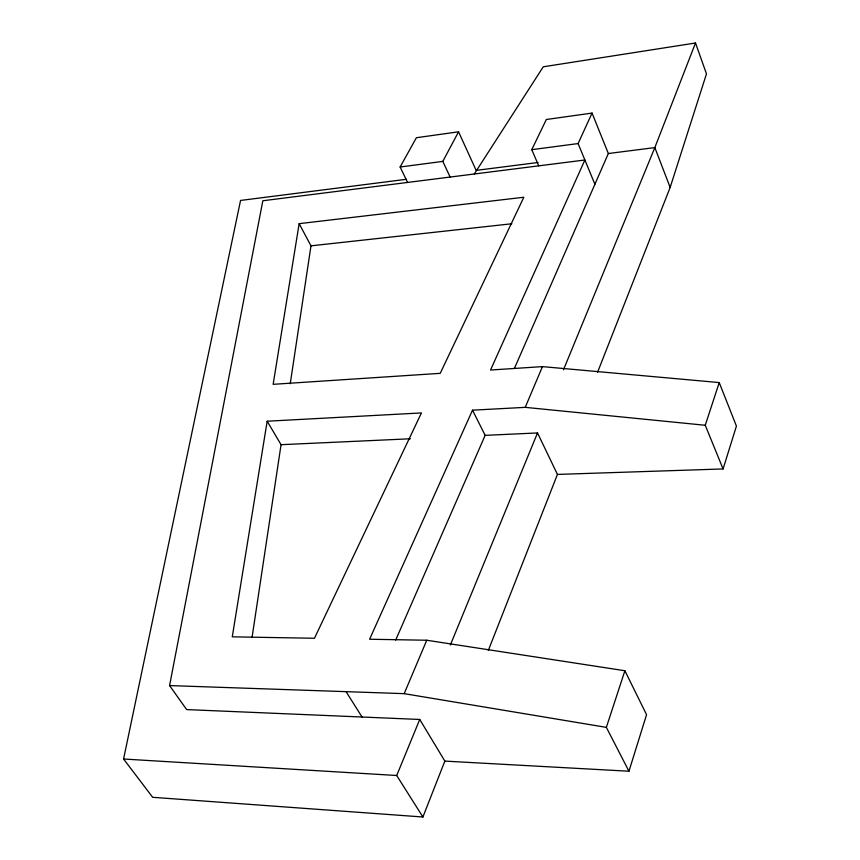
<?xml version="1.0" encoding="UTF-8"?>
<svg xmlns="http://www.w3.org/2000/svg" width="860" height="860" viewBox="0 0 860 860"><rect width="100%" height="100%" fill="white"/><g stroke="black" fill="none" stroke-linecap="round" stroke-linejoin="round"><path stroke-width="1.29" d="M252.087 637.249L281.059 444.695L267.17 421.217L421.432 412.929L314.459 638.27L232.275 636.83L267.17 421.217M290.239 383.732L310.987 245.842L299.151 223.665L523.826 197.241L440.223 373.337L273.147 384.323L299.151 223.665M406.479 179.278L240.553 200.445L123.571 759.014L152.682 797.306L422.905 817L444.856 761.1L419.744 719.465L186.663 709.586L169.571 685.581L262.837 200.756L584.886 160.003L490.533 370.026L542.456 366.618L719.229 382.571L736.429 426.087L723.077 468.947L557.441 474.419L537.521 432.945L485.158 435.353L395.664 640.109M444.856 761.1L628.95 771.226L646.559 714.682L624.887 670.736L426.764 640.238L369.606 639.238L472.505 410.177L525.223 407.35L705.254 425.27L723.077 468.947M597.571 372.262L670.155 187.448L706.468 73.863L695.514 43L543.262 66.8L474.322 173.967M628.95 771.226L606.354 727.366L624.887 670.736M705.254 425.27L719.229 382.571M695.514 43L654.836 147.587L563.493 369.768M488.34 650.386L557.441 474.419M422.905 817L396.707 775.505L419.744 719.465M450.361 644.989L537.521 432.945M169.571 685.581L404.178 693.654L426.764 640.238M525.223 407.35L542.456 366.618M514.538 368.134L608.342 153.521L592.056 113.079L546.347 119.497L531.76 149.672L538.726 165.84M594.905 184.276L578.103 143.566L592.056 113.079M450.135 177.052L442.814 161.39L458.563 131.806L416.39 137.718L400.126 167.012L407.586 182.438M400.126 167.012L442.814 161.39M531.76 149.672L578.103 143.566M538.07 162.486L476.15 170.387L458.563 131.806M608.342 153.521L654.836 147.587L670.155 187.448M310.987 245.842L511.84 223.761M281.059 444.695L410.424 438.772M123.571 759.014L396.707 775.505M404.178 693.654L606.354 727.366M346.064 691.655L362.038 717.014M472.505 410.177L485.158 435.353"/></g></svg>
